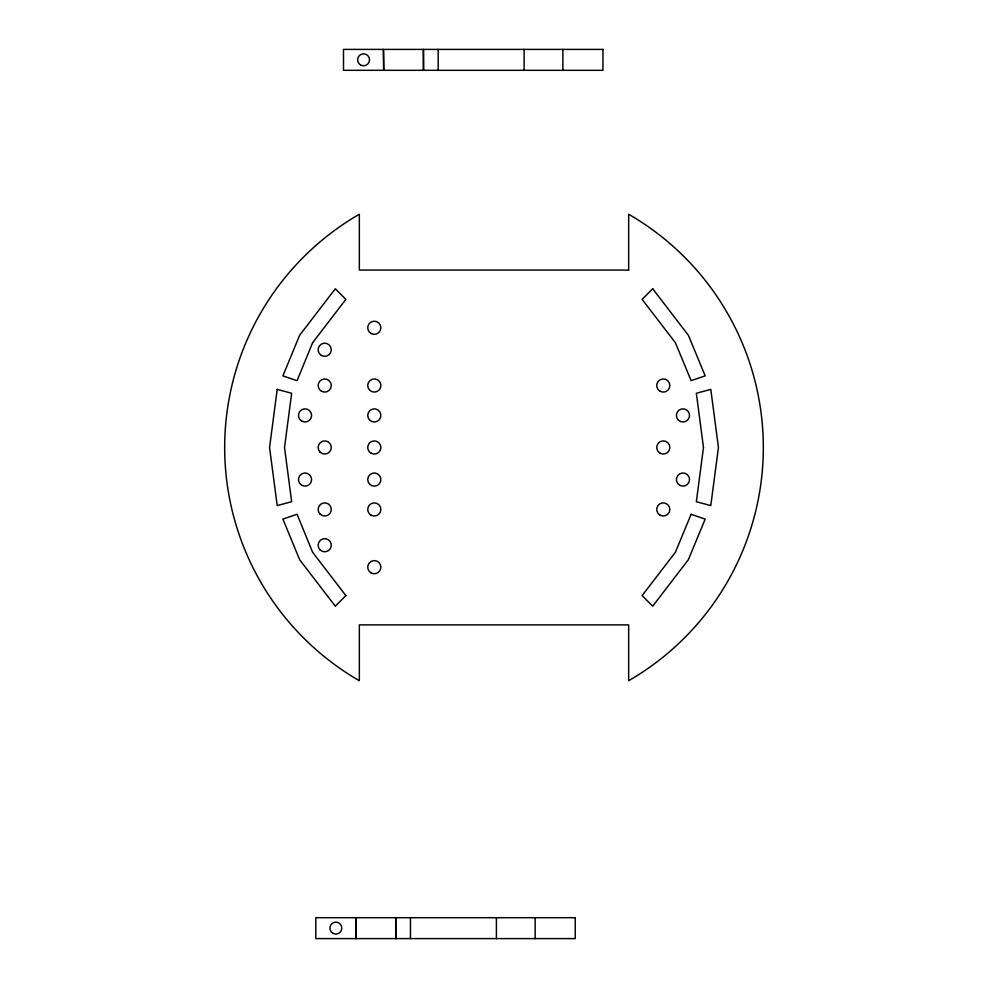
<?xml version="1.0" encoding="UTF-8"?>
<svg xmlns="http://www.w3.org/2000/svg" width="988" height="988" viewBox="0 0 988 988"><rect width="100%" height="100%" fill="white"/><g stroke="black" fill="none" stroke-linecap="round" stroke-linejoin="round"><path stroke-width="1.48" d="M383.801 70.309L383.468 49.4L383.616 70.309M356.1 938.6L355.766 917.691L355.915 938.6M423.58 70.309L423.432 49.4L423.432 70.309M395.879 938.6L395.719 917.691L395.719 938.6M562.876 49.4L562.876 70.309M535.163 917.691L535.163 938.6M524.109 49.4L524.109 70.309M496.408 917.691L496.408 938.6M438.178 49.4L438.178 70.309M410.465 917.691L410.465 938.6M277.208 389.396L269.563 447.49L277.208 505.572L291.658 501.706L284.519 447.49L291.658 393.273L277.208 389.396M703.481 447.49L696.342 501.706L710.792 505.572L718.437 447.49L710.792 389.396L696.342 393.273L703.481 447.49M312.591 342.75L297.079 380.701L282.901 375.897L299.636 335.265L335.303 288.78L345.874 299.364L312.591 342.75M691.106 514.328L675.409 552.218L642.126 595.603L652.698 606.187L688.364 559.702L705.185 519.108L691.106 514.328M345.874 595.603L335.303 606.187L299.636 559.702L282.901 519.071L297.079 514.266L312.591 552.218L345.874 595.603M652.698 288.78L642.126 299.364L675.409 342.75L691.106 380.639L705.185 375.86L688.364 335.265L652.698 288.78M602.952 49.4L343.503 49.4L343.503 70.309L602.952 70.309L602.952 49.4M628.664 270.082L359.336 270.082L359.336 214.248A269.316 269.316 0 0 0 359.336 680.72L359.336 624.885L628.664 624.885L628.664 680.72A269.316 269.316 0 0 0 628.664 214.248L628.664 270.082M575.238 917.691L315.802 917.691L315.802 938.6L575.238 938.6L575.238 917.691M659.984 453.183A6.583 6.583 0 0 0 669.864 447.49A6.583 6.583 0 0 0 659.984 441.784A6.583 6.583 0 0 0 659.984 453.183M659.984 515.143A6.583 6.583 0 0 0 669.864 509.45A6.583 6.583 0 0 0 659.984 503.744A6.583 6.583 0 0 0 659.984 515.143M679.682 485.256A6.583 6.583 0 0 0 689.55 479.563A6.583 6.583 0 0 0 679.682 473.857A6.583 6.583 0 0 0 679.682 485.256M320.112 452.183A6.583 6.583 0 0 0 331.091 449.132A6.583 6.583 0 0 0 322.965 441.142A6.583 6.583 0 0 0 320.112 452.183M371.006 453.183A6.583 6.583 0 0 0 380.886 447.49A6.583 6.583 0 0 0 371.006 441.784A6.583 6.583 0 0 0 371.006 453.183M369.648 484.219A6.583 6.583 0 0 0 380.664 481.267A6.583 6.583 0 0 0 372.6 473.203A6.583 6.583 0 0 0 369.648 484.219M371.006 572.879A6.583 6.583 0 0 0 380.886 567.186A6.583 6.583 0 0 0 371.006 561.48A6.583 6.583 0 0 0 371.006 572.879M321.433 355.458A6.583 6.583 0 0 0 331.301 349.752A6.583 6.583 0 0 0 321.433 344.046A6.583 6.583 0 0 0 321.433 355.458M369.648 420.073A6.583 6.583 0 0 0 380.664 417.121A6.583 6.583 0 0 0 372.6 409.057A6.583 6.583 0 0 0 369.648 420.073M320.063 549.871A6.583 6.583 0 0 0 331.079 546.92A6.583 6.583 0 0 0 323.014 538.855A6.583 6.583 0 0 0 320.063 549.871M369.648 390.174A6.583 6.583 0 0 0 380.664 387.234A6.583 6.583 0 0 0 372.6 379.17A6.583 6.583 0 0 0 369.648 390.174M371.006 515.143A6.583 6.583 0 0 0 380.886 509.45A6.583 6.583 0 0 0 371.006 503.744A6.583 6.583 0 0 0 371.006 515.143M320.063 514.106A6.583 6.583 0 0 0 331.079 511.154A6.583 6.583 0 0 0 323.014 503.09A6.583 6.583 0 0 0 320.063 514.106M321.433 391.223A6.583 6.583 0 0 0 331.301 385.53A6.583 6.583 0 0 0 321.433 379.824A6.583 6.583 0 0 0 321.433 391.223M301.587 485.17A6.583 6.583 0 0 0 311.603 479.736A6.583 6.583 0 0 0 301.896 473.771A6.583 6.583 0 0 0 301.587 485.17M301.735 421.11A6.583 6.583 0 0 0 311.615 415.417A6.583 6.583 0 0 0 301.735 409.711A6.583 6.583 0 0 0 301.735 421.11M678.311 420.073A6.583 6.583 0 0 0 689.328 417.121A6.583 6.583 0 0 0 681.263 409.057A6.583 6.583 0 0 0 678.311 420.073M659.984 391.223A6.583 6.583 0 0 0 669.864 385.53A6.583 6.583 0 0 0 659.984 379.824A6.583 6.583 0 0 0 659.984 391.223M371.006 333.487A6.583 6.583 0 0 0 380.886 327.781A6.583 6.583 0 0 0 371.006 322.088A6.583 6.583 0 0 0 371.006 333.487M332.87 933.29A5.99 5.99 0 0 0 341.848 928.103A5.99 5.99 0 0 0 332.87 922.916A5.99 5.99 0 0 0 332.87 933.29M360.583 64.998A5.99 5.99 0 0 0 369.561 59.811A5.99 5.99 0 0 0 360.583 54.624A5.99 5.99 0 0 0 360.583 64.998"/></g></svg>
